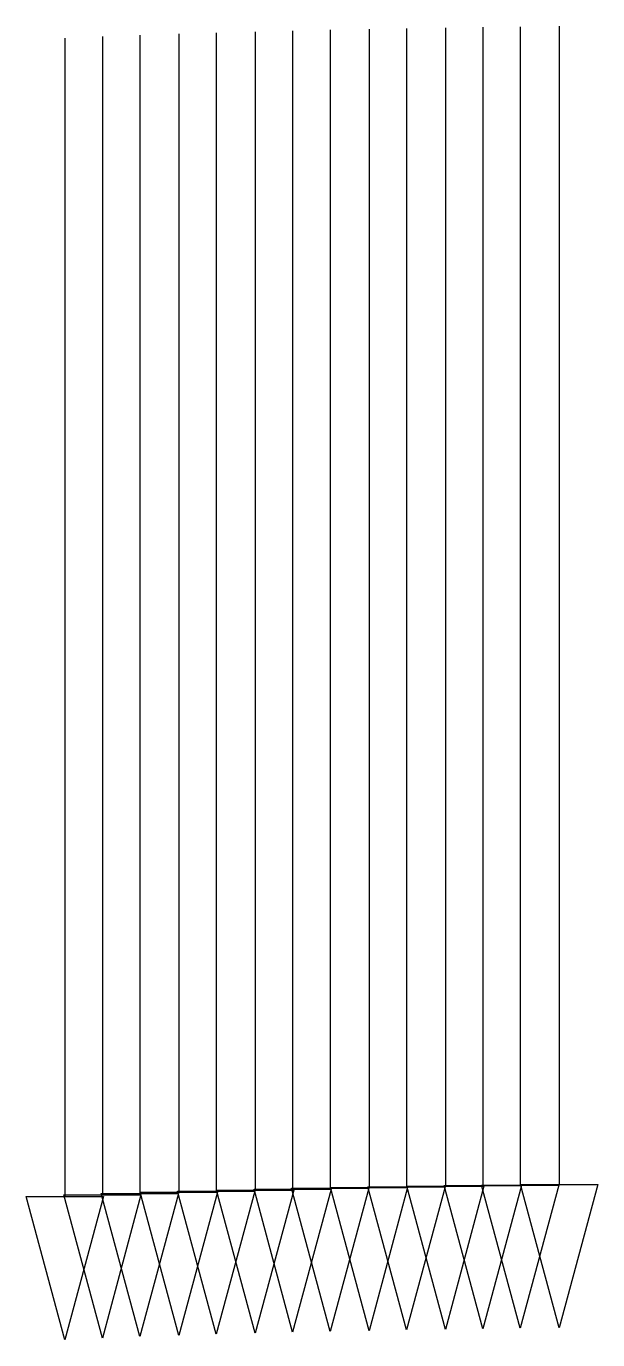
# Model space of a CAD drawing. Extents: x 49 to 191, y -637 to -3.
# Drawn here: x 102.8 to 146.7, y -104.2 to -3.3 of the extents above.
import ezdxf

# ---------------------------------------------------------------- set-up
doc = ezdxf.new("R2010")
doc.units = 0
for name, color, linetype in [('1', 7, 'CONTINUOUS'), ('10', 5, 'CONTINUOUS'), ('11', 4, 'CONTINUOUS'), ('12', 6, 'CONTINUOUS'), ('13', 4, 'CONTINUOUS'), ('14', 7, 'CONTINUOUS'), ('2', 1, 'CONTINUOUS'), ('3', 2, 'CONTINUOUS'), ('4', 3, 'CONTINUOUS'), ('5', 5, 'CONTINUOUS'), ('6', 5, 'CONTINUOUS'), ('7', 5, 'CONTINUOUS'), ('8', 4, 'CONTINUOUS'), ('9', 5, 'CONTINUOUS')]:
    doc.layers.add(name, color=color, linetype=linetype)

msp = doc.modelspace()

# ---------------------------------------------------------------- linework, layer by layer
msp.add_line((105.760834, -4.219367), (105.760834, -5.219367))
msp.add_lwpolyline([(105.760834, -5.219367), (105.760834, -93.219368), (108.730835, -93.219368), (105.760834, -104.21936), (102.790833, -93.219368), (105.760834, -93.219368)])
at = {"layer": '1'}
msp.add_line((105.760834, -4.219367), (105.760834, -5.219367), dxfattribs=at)
msp.add_lwpolyline([(105.760834, -5.219367), (105.760834, -93.219368), (108.730835, -93.219368), (105.760834, -104.21936), (102.790833, -93.219368), (105.760834, -93.219368)], dxfattribs=at)
at = {"layer": '10'}
msp.add_line((132.034912, -3.470679), (132.034912, -4.470679), dxfattribs=at)
msp.add_lwpolyline([(132.034912, -4.470679), (132.034912, -92.47068), (135.004913, -92.47068), (132.034912, -103.470673), (129.064911, -92.47068), (132.034912, -92.47068)], dxfattribs=at)
at = {"layer": '11'}
msp.add_line((135.029022, -3.420709), (135.029022, -4.420709), dxfattribs=at)
msp.add_lwpolyline([(135.029022, -4.420709), (135.029022, -92.420708), (137.999023, -92.420708), (135.029022, -103.4207), (132.059021, -92.420708), (135.029022, -92.420708)], dxfattribs=at)
at = {"layer": '12'}
msp.add_line((137.907745, -3.376467), (137.907745, -4.376467), dxfattribs=at)
msp.add_lwpolyline([(137.907745, -4.376467), (137.907745, -92.376465), (140.877747, -92.376465), (137.907745, -103.376457), (134.937744, -92.376465), (137.907745, -92.376465)], dxfattribs=at)
at = {"layer": '13'}
msp.add_line((140.786255, -3.335577), (140.786255, -4.335577), dxfattribs=at)
msp.add_lwpolyline([(140.786255, -4.335577), (140.786255, -92.335579), (143.756256, -92.335579), (140.786255, -103.335571), (137.816254, -92.335579), (140.786255, -92.335579)], dxfattribs=at)
at = {"layer": '14'}
msp.add_line((143.779755, -3.296199), (143.779755, -4.296199), dxfattribs=at)
msp.add_lwpolyline([(143.779755, -4.296199), (143.779755, -92.296196), (146.749756, -92.296196), (143.779755, -103.296188), (140.809753, -92.296196), (143.779755, -92.296196)], dxfattribs=at)
at = {"layer": '2'}
msp.add_line((108.645073, -4.09391), (108.645073, -5.09391), dxfattribs=at)
msp.add_lwpolyline([(108.645073, -5.09391), (108.645073, -93.09391), (111.615074, -93.09391), (108.645073, -104.093903), (105.675072, -93.09391), (108.645073, -93.09391)], dxfattribs=at)
at = {"layer": '3'}
msp.add_line((111.527824, -3.983764), (111.527824, -4.983764), dxfattribs=at)
msp.add_lwpolyline([(111.527824, -4.983764), (111.527824, -92.983765), (114.497826, -92.983765), (111.527824, -103.983757), (108.557823, -92.983765), (111.527824, -92.983765)], dxfattribs=at)
at = {"layer": '4'}
msp.add_line((114.524948, -3.882641), (114.524948, -4.882641), dxfattribs=at)
msp.add_lwpolyline([(114.524948, -4.882641), (114.524948, -92.882645), (117.494949, -92.882645), (114.524948, -103.882637), (111.554947, -92.882645), (114.524948, -92.882645)], dxfattribs=at)
at = {"layer": '5'}
msp.add_line((117.405869, -3.796165), (117.405869, -4.796165), dxfattribs=at)
msp.add_lwpolyline([(117.405869, -4.796165), (117.405869, -92.796165), (120.37587, -92.796165), (117.405869, -103.796158), (114.435867, -92.796165), (117.405869, -92.796165)], dxfattribs=at)
at = {"layer": '6'}
msp.add_line((120.401764, -3.715697), (120.401764, -4.715697), dxfattribs=at)
msp.add_lwpolyline([(120.401764, -4.715697), (120.401764, -92.715698), (123.371765, -92.715698), (120.401764, -103.715691), (117.431763, -92.715698), (120.401764, -92.715698)], dxfattribs=at)
at = {"layer": '7'}
msp.add_line((123.281784, -3.646021), (123.281784, -4.646021), dxfattribs=at)
msp.add_lwpolyline([(123.281784, -4.646021), (123.281784, -92.646019), (126.251785, -92.646019), (123.281784, -103.646011), (120.311783, -92.646019), (123.281784, -92.646019)], dxfattribs=at)
at = {"layer": '8'}
msp.add_line((126.161423, -3.582853), (126.161423, -4.582853), dxfattribs=at)
msp.add_lwpolyline([(126.161423, -4.582853), (126.161423, -92.582855), (129.131424, -92.582855), (126.161423, -103.582848), (123.191422, -92.582855), (126.161423, -92.582855)], dxfattribs=at)
at = {"layer": '9'}
msp.add_line((129.156036, -3.523124), (129.156036, -4.523124), dxfattribs=at)
msp.add_lwpolyline([(129.156036, -4.523124), (129.156036, -92.523125), (132.126038, -92.523125), (129.156036, -103.523117), (126.186035, -92.523125), (129.156036, -92.523125)], dxfattribs=at)

doc.saveas('drawing.dxf')
